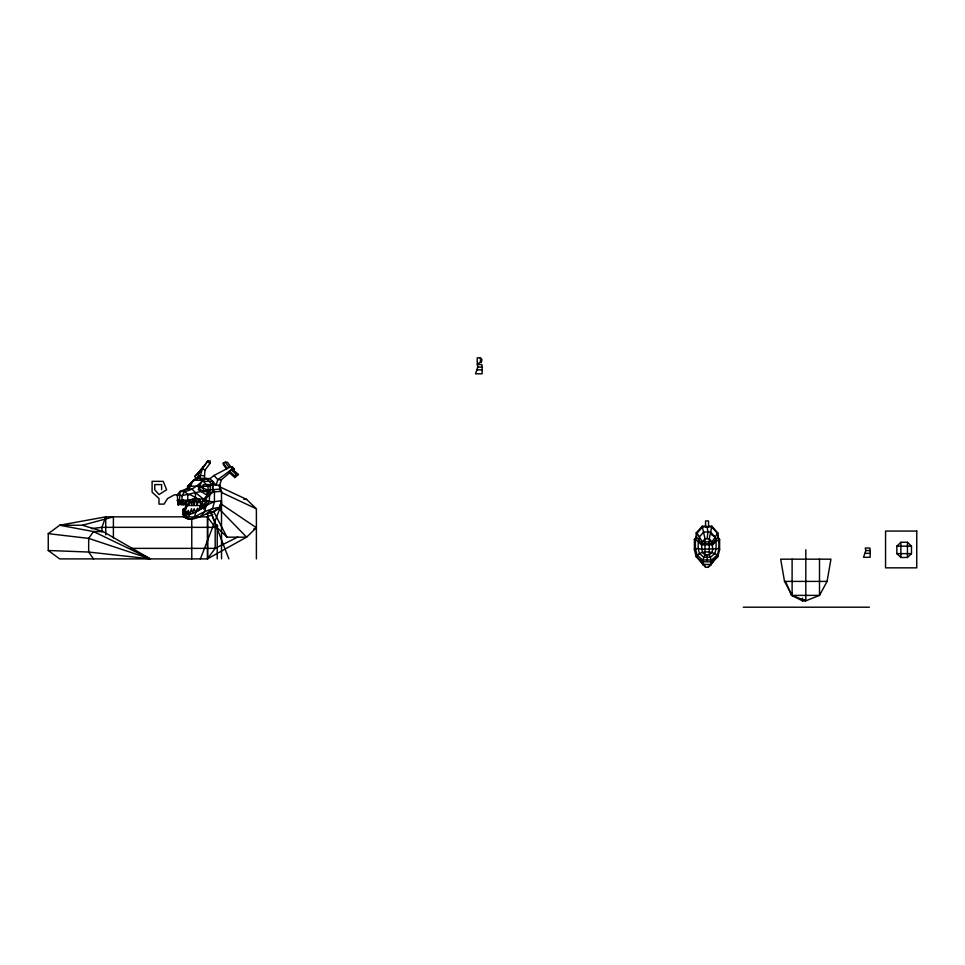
<?xml version="1.0" encoding="UTF-8"?>
<svg xmlns="http://www.w3.org/2000/svg" width="965" height="965" viewBox="0 0 965 965"><rect width="100%" height="100%" fill="white"/><g stroke="black" fill="none" stroke-linecap="round" stroke-linejoin="round"><path stroke-width="1.45" d="M482.186 369.848L482.066 373.817L475.516 373.817L477.772 367.086L477.217 364.541L481.885 364.541L482.186 369.848L476.987 369.848M870.225 553.331L870.104 557.3L863.554 557.3L865.81 550.569L865.255 548.024L869.923 548.024L870.225 553.331L865.026 553.331M187.114 505.986L186.74 503.694L186.341 507.494L186.04 504.997L185.763 508.941L185.594 506.299L185.171 510.425L184.797 508.278L184.351 512.439L182.795 514.116L183.7 516.54C188.585 521.438 195.099 518.543 200.611 516.492C207.74 512.463 217.813 512.898 221.54 504.249L221.48 500.714L214.423 501.691L202.361 501.378M200.225 478.592L200.358 475.492L203.12 466.819L201.178 468.869L196.486 479.605L200.358 475.492L204.532 475.817L204.399 478.93L196.052 478.266L187.524 486.36L187.524 488.881M203.579 509.158L209.296 501.378L209.767 492.271L208.078 490.136L197.584 486.095L187.524 486.36L196.052 478.266L209.996 478.592L216.124 485.093L217.837 479.605L232.456 468.869L234.254 468.918L232.42 466.976L230.514 466.819L213.965 475.492L209.996 478.592M184.026 502.065L183.845 504.96L183.483 500.099M204.532 475.817L204.966 470.112L210.032 463.429L210.225 460.908L208.018 460.679L202.94 467.374M183.29 500.099L182.916 504.96L182.65 499.87M180.552 500.606L179.997 504.96L178.815 500.087L178.163 504.96L177.21 494.768L180.057 491.402C191.191 492.934 198.428 483.947 206.184 478.266L212.529 484.997L212.529 489.195L214.423 491.571L214.423 501.691C203.88 505.37 195.811 515.455 183.929 514.731L182.795 514.116L183.254 508.736L183.519 513.344L183.929 508.736L184.351 512.439L188.863 512.439M178.163 504.96L178.742 499.774M707.14 538.735L707.912 531.98L707.14 526.878M182.795 514.116L183.266 510.364L183.736 514.622L184.194 510.98L185.075 514.731L185.956 510.98L186.8 514.622L188.247 510.364L189.695 514.116L188.79 516.54L186.969 517.759L183.7 516.54L185.859 517.059M182.397 499.87L181.661 504.96L180.962 500.606M189.104 504.96L189.936 499.774L191.746 504.96L192.795 499.158L194.122 504.96L195.449 498.591L195.449 492.669L191.963 489.026L186.064 489.026L180.057 491.402L179.43 499.967L180.72 503.718L182.023 499.967L182.023 495.588L184.882 491.402L187.729 494.768L187.729 500.244L189.104 504.96L190.117 499.737M827.089 581.4L830.937 559.169L780.673 559.169L784.521 581.4L792.108 595.381L805.811 600.845L819.502 595.381L827.089 581.4L784.521 581.4M179.188 499.991L178.32 504.611L177.367 500.22M717.864 537.047L719.625 539.519L719.625 549.64L717.839 556.648L707.972 567.311L705.692 567.311L696.175 556.648L694.39 549.64L694.39 539.519L696.416 537.047L697.068 533.15L702.677 526.878L711.615 526.878L717.212 533.15C719.19 540.316 719.902 547.963 717.212 555.177L711.615 559.977L702.677 559.977L697.068 555.177L695.403 548.663L695.403 539.254L696.416 537.047L702.001 543.753L712.279 543.753L717.864 537.047L717.839 532.957L711.82 526.215L708.539 526.215M214.423 501.691L212.529 508.688L206.184 513.863M221.48 500.714L219.718 507.216C209.489 508.905 199.659 513.344 191.275 519.363L186.969 517.759L186.221 514.731M183.929 514.731L183.929 516.601L194.279 517.059L197.427 508.278L198.561 510.606L200.406 505.539L201.408 508.724L203.205 504.454L203.917 507.059L205.062 503.802L206.221 505.539L204.496 511.836L200.611 516.492M203.265 499.17L201.504 504.96L199.297 498.881L197.053 504.96L195.449 498.591L187.729 500.244L177.21 500.244M711.82 526.215L709.275 538.735L709.275 554.779L711.82 561.811L710.674 564.441L703.208 564.441L699.516 559.797M707.972 567.311L710.819 565.008L711.893 561.546M238.452 474.551L236.437 474.551L231.13 469.846L233.156 469.846L238.452 474.551L234.869 477.566L234.652 475.854L229.356 471.149L229.561 472.862L221.431 479.702L219.718 485.19L219.718 489.098L220.937 491.342M204.966 470.112L202.578 468.532L208.018 460.679M200.406 558.892L221.54 504.249L256.388 527.722L246.594 537.167L207.379 558.892L59.661 558.892L48.25 550.484L48.25 533.657L59.661 525.25L105.74 516.842L186.45 516.842M184.351 512.439L187.138 505.539L185.835 501.378L201.058 501.378M199.683 475.673L196.92 478.387L194.665 476.577L200.756 469.846M206.498 500.292L205.352 502.849L203.712 499.207L195.449 492.669L182.023 495.588L174.532 494.768L167.584 498.519L164.05 504.128L158.984 504.128L158.984 498.519L152.096 492.126L152.096 481.342L163.242 481.342L166.643 489.762L158.984 494.575L154.738 489.762L154.738 484.587L161.613 484.587L161.613 489.762M187.898 489.086L190.431 486.095L193.241 480.305L202.361 480.305L208.078 486.36L208.078 490.136L195.449 492.669M717.839 532.957L711.965 541.884L712.761 549.314L711.965 552.438L709.275 554.779L705.005 554.779L702.315 552.438L701.519 544.815L702.315 541.884L705.005 538.735L709.275 538.735L711.965 541.884L702.315 541.884L697.068 533.15L696.175 532.957L696.175 537.155M187.331 500.22L184.87 504.611L182.638 499.991M710.819 565.008L714.353 559.797M188.247 489.122L189.707 487.108M216.148 509.231L213.82 512.029L209.779 512.029M195.449 498.591L203.712 499.207L209.767 492.271L221.48 491.306L221.54 492.464L256.388 508.82L256.388 558.892M696.175 532.957L702.206 526.215L705.56 526.215M184.315 490.847L190.431 486.095M194.665 476.577L200.177 471.149M896.847 546.154L900.888 542.27L907.438 542.27L911.479 546.154L911.479 553.633L907.438 557.481L900.888 557.481L896.847 553.633L896.847 546.154L911.479 546.154M481.414 361.899L481.764 359.463L480.461 357.798L477.217 357.87L477.217 363.829L481.414 361.899L481.414 359.016M702.206 526.215L705.005 538.735L705.005 554.779L702.206 561.811L711.82 561.811L717.839 556.648L717.212 555.177C711.47 550.75 700.602 550.303 696.175 556.648L702.206 561.811L705.692 567.311M233.156 469.846L234.254 468.918M219.622 505.805L221.54 504.249L219.61 505.805M234.652 475.854L236.437 474.551M232.42 466.976L231.407 467.603L227.438 462.247L225.195 462.175L223.289 463.176L223.398 464.684L226.57 468.966M237.776 537.047L215.183 548.373L130.239 548.373M253.735 529.049L256.388 527.722M804.919 599.639L802.494 600.845L791.565 595.381L785.51 581.4M217.933 526.118L215.183 527.348L101.916 527.348L91.482 528.579M212.795 514.429L207.379 516.842L196.028 516.842M48.25 550.484L88.671 552.052L150.395 558.892L103.074 531.558L93.472 531.558L59.661 525.25L82.471 525.25L113.388 516.842L113.388 537.867M695.825 549.338L694.39 549.64L695.403 548.663L698.226 548.53L701.519 549.314L718.877 548.663L719.625 549.64M208.078 490.136L219.718 489.098L221.48 491.306L221.54 558.892M477.772 367.086L482.03 367.086M204.399 478.93L209.103 478.93M187.729 494.768L190.395 494.768L197.355 498.519L200.889 504.128L205.955 504.128L205.955 498.519L212.843 492.126L212.843 481.342L201.697 481.342L198.295 489.762L205.955 494.575L210.201 489.762L210.201 484.587L203.326 484.587L203.326 489.762M243.795 499.375L246.594 499.375L256.388 508.82M187.138 505.539L206.221 505.539M185.521 514.116L189.695 514.116L191.516 508.736L192.505 513.344L194.146 508.736L195.786 512.439M705.56 526.528L708.539 526.528M211.021 512.536L217.222 527.722L227.016 537.167L246.594 537.167L218.705 508.434M865.81 550.569L870.068 550.569M896.847 553.633L911.479 553.633M743.267 607.202L869.405 607.202M221.431 479.702L217.837 479.605L213.965 475.492M48.25 533.657L88.671 538.386L150.395 558.892L93.472 531.558L88.671 538.386L88.671 552.052L93.472 558.892M209.767 492.271L201.806 491.076L197.584 486.095L208.078 486.36L212.529 484.997L219.718 485.19L221.178 491.016M82.471 525.25L103.074 531.558M719.625 539.519L716.054 541.377L712.761 544.815L701.519 544.815L695.403 539.254L694.39 539.519L695.367 540.231M203.712 499.207L209.296 501.378M218.995 486.469L246.594 499.375M711.603 534.755L714.8 536.745C716.307 542.197 716.838 547.999 714.8 553.488L710.542 557.203L703.75 557.203L699.492 553.488C697.442 547.999 697.985 542.197 699.492 536.745L703.75 531.98L710.542 531.98L714.8 536.745M207.644 461.837L210.032 463.429M186.86 517.819L188.863 519.363M229.561 472.862L234.869 477.566M230.514 466.819L232.456 468.869M225.195 462.175L229.151 467.53M223.289 463.176L227.245 468.532M213.53 511.257L227.016 537.167M210.925 512.475L228.874 558.892M701.76 561.546L702.834 565.008M907.438 542.27L907.438 557.481M900.888 542.27L900.888 557.481M819.502 559.169L819.502 595.381L791.565 595.381L791.565 592.582M805.811 549.736L805.811 600.845L802.494 600.845L802.494 598.119M792.108 559.169L792.108 595.381M711.82 559.772L711.82 561.811M708.539 526.769L708.539 520.931L705.56 520.931L705.56 526.769M707.14 554.779L707.14 560.05M480.461 357.798L480.461 362.333M217.222 524.815L217.222 558.892M207.74 513.163L207.74 558.892M191.77 518.338L191.77 558.892M186.969 516.54L186.969 517.759M185.521 516.54L185.521 517.759M105.74 534.863L105.74 516.842L101.916 527.348L101.916 531.86M215.183 548.373L207.379 558.892L207.379 516.842L215.183 527.348L215.183 548.373M916.75 531.064L885.556 531.064L885.556 567.842L916.75 567.842L916.75 531.064"/></g></svg>
